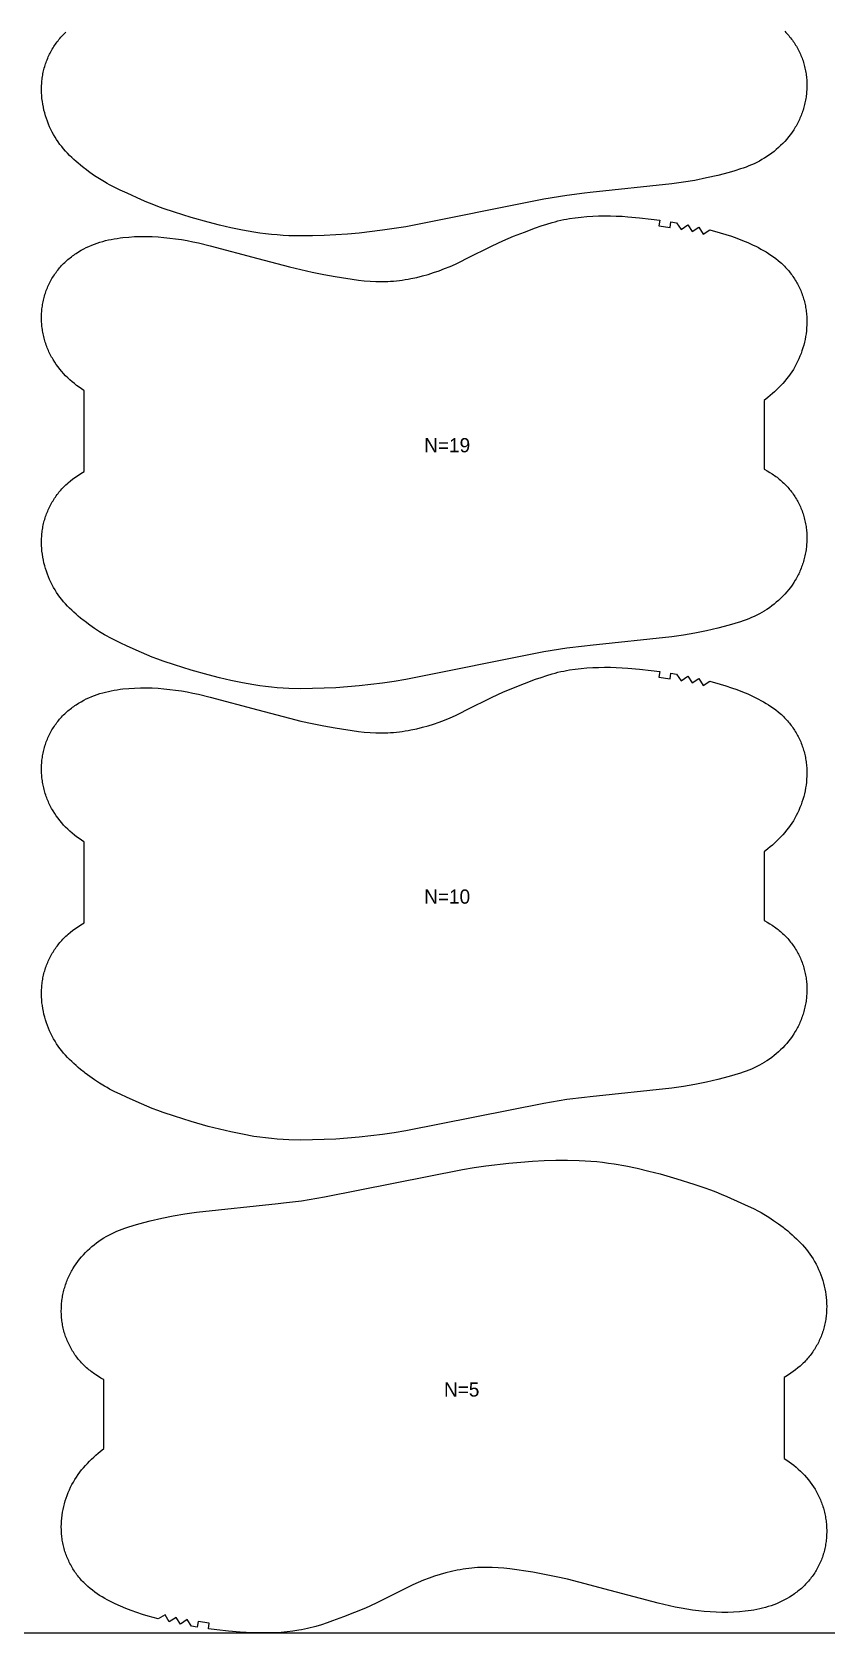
# Model space of a CAD drawing. Header units: inches. Extents: x 1 to 1936, y -76 to 1061.
# Drawn here: x 1104 to 1384, y -76 to 487 of the extents above; entities that cross this region are included whole.
import ezdxf

# ---------------------------------------------------------------- set-up
doc = ezdxf.new("R2010")
doc.units = ezdxf.units.IN

msp = doc.modelspace()

# ---------------------------------------------------------------- linework, layer by layer
at = {"layer": '1'}
for points in [[(1.472, -76.1778), (1936.299, -76.1778), (1936.299, 1060.5025), (1.472, 1060.5025), (1.472, -76.1778)], [(1219.0219, 399.9852), (1221.0751, 399.7674), (1223.1325, 399.6002), (1225.1929, 399.4949), (1226.2239, 399.469), (1227.255, 399.4628), (1228.2862, 399.4776), (1229.317, 399.5132), (1230.3471, 399.5693), (1231.3761, 399.6455), (1232.4035, 399.7414), (1233.4291, 399.8568), (1234.4522, 399.9913), (1235.4727, 400.1444), (1236.4901, 400.3158), (1237.5042, 400.5051), (1239.5221, 400.9351), (1241.5255, 401.4301), (1243.5134, 401.986), (1245.4844, 402.5994), (1247.4364, 403.2701), (1249.3671, 403.9986), (1251.2741, 404.7855), (1253.1562, 405.6289), (1255.0184, 406.5172), (1257.1049, 407.5625), (1266.0896, 412.0636), (1269.8455, 413.7738), (1273.6475, 415.3806), (1277.4845, 416.8992), (1281.3551, 418.333), (1283.3038, 419.0155), (1285.2642, 419.6622), (1287.2391, 420.2581), (1288.233, 420.5324), (1289.2316, 420.7886), (1290.2353, 421.0251), (1291.2436, 421.2422), (1292.2561, 421.4403), (1293.2722, 421.6199), (1295.3137, 421.9263), (1297.3642, 422.1657), (1299.4201, 422.3428), (1301.4799, 422.4637), (1303.5423, 422.5348), (1305.6059, 422.5625), (1307.6697, 422.552), (1309.7328, 422.5042), (1311.7945, 422.4187), (1313.8542, 422.2952), (1317.9655, 421.9396), (1322.0664, 421.4699), (1325.0565, 421.074), (1325.0577, 421.0738), (1324.7809, 419.09), (1328.6959, 418.5034), (1329.013, 420.4781), (1330.9858, 420.1501), (1332.5915, 417.8323), (1334.9191, 419.4228), (1336.4599, 417.0634), (1338.8303, 418.586), (1340.2961, 416.1803), (1342.7135, 417.6271), (1346.321, 416.6183), (1348.2957, 416.0166), (1350.258, 415.3767), (1352.2046, 414.6922), (1354.132, 413.9566), (1356.0365, 413.1638), (1357.9138, 412.3085), (1358.8408, 411.8559), (1359.7594, 411.386), (1360.6689, 410.898), (1361.5688, 410.3913), (1362.4582, 409.8654), (1363.3354, 409.319), (1364.1984, 408.7509), (1365.045, 408.1601), (1365.8733, 407.5452), (1366.6813, 406.9051), (1367.4668, 406.2386), (1367.8505, 405.895), (1368.2278, 405.5445), (1368.5986, 405.1867), (1368.9626, 404.8219), (1369.3197, 404.4503), (1369.6699, 404.0718), (1370.013, 403.6868), (1370.3489, 403.2954), (1370.6774, 402.8977), (1370.9986, 402.4938), (1371.3122, 402.084), (1371.6181, 401.6683), (1371.9162, 401.247), (1372.2064, 400.8201), (1372.4887, 400.3879), (1372.7628, 399.9504), (1373.0286, 399.5079), (1373.2861, 399.0605), (1373.5351, 398.6083), (1373.7756, 398.1516), (1374.0074, 397.6904), (1374.2306, 397.225), (1374.4449, 396.7555), (1374.6505, 396.2821), (1374.8471, 395.805), (1375.0347, 395.3243), (1375.2133, 394.8402), (1375.3827, 394.3529), (1375.5429, 393.8625), (1375.6938, 393.3693), (1375.8353, 392.8734), (1375.9674, 392.3749), (1376.0901, 391.874), (1376.2031, 391.371), (1376.3065, 390.8659), (1376.4003, 390.359), (1376.4846, 389.8504), (1376.5594, 389.3402), (1376.6249, 388.8288), (1376.6811, 388.3161), (1376.7281, 387.8025), (1376.7659, 387.288), (1376.7946, 386.7729), (1376.8143, 386.2573), (1376.827, 385.2253), (1376.8045, 384.1934), (1376.7474, 383.163), (1376.6562, 382.1353), (1376.5315, 381.1114), (1376.3739, 380.092), (1376.1837, 379.0781), (1375.9617, 378.0705), (1375.7082, 377.0701), (1375.4238, 376.0777), (1375.1091, 375.0941), (1374.7644, 374.1205), (1374.3899, 373.1578), (1373.9857, 372.2075), (1373.5516, 371.2708), (1373.0879, 370.349), (1372.5945, 369.4434), (1372.0713, 368.5552), (1371.5186, 367.6858), (1370.9366, 366.8361), (1370.3268, 366.006), (1369.6912, 365.1949), (1369.0316, 364.4022), (1368.3499, 363.6276), (1367.648, 362.8704), (1366.9278, 362.1302), (1366.1912, 361.4064), (1365.4398, 360.6986), (1364.6746, 360.0062), (1363.8962, 359.3288), (1363.1055, 358.6659), (1361.827, 357.6492), (1361.827, 333.4023), (1361.9749, 333.3278), (1362.8808, 332.8335), (1363.77, 332.3092), (1364.6408, 331.7549), (1365.0689, 331.4667), (1365.4918, 331.171), (1365.9094, 330.8679), (1366.3215, 330.5575), (1366.728, 330.2398), (1367.1285, 329.9147), (1367.5229, 329.5824), (1367.9111, 329.2428), (1368.2929, 328.896), (1368.668, 328.542), (1369.0363, 328.1808), (1369.3977, 327.8126), (1369.7519, 327.4375), (1370.0989, 327.0557), (1370.4385, 326.6672), (1370.7705, 326.2723), (1371.0949, 325.871), (1371.4115, 325.4636), (1371.7201, 325.0501), (1372.0205, 324.6308), (1372.3127, 324.2056), (1372.5965, 323.7749), (1372.8718, 323.3387), (1373.1384, 322.8972), (1373.3962, 322.4505), (1373.6449, 321.9987), (1373.8846, 321.5421), (1374.1152, 321.0808), (1374.3365, 320.615), (1374.5486, 320.1448), (1374.7515, 319.6706), (1374.9451, 319.1925), (1375.1294, 318.7106), (1375.3043, 318.2253), (1375.4699, 317.7366), (1375.626, 317.2449), (1375.7726, 316.7502), (1375.9098, 316.2528), (1376.0375, 315.7528), (1376.1556, 315.2506), (1376.2641, 314.7462), (1376.363, 314.2399), (1376.4523, 313.7319), (1376.5319, 313.2223), (1376.6019, 312.7113), (1376.6625, 312.1991), (1376.7134, 311.6859), (1376.755, 311.1718), (1376.787, 310.6569), (1376.8097, 310.1416), (1376.823, 309.6258), (1376.827, 309.1099), (1376.8217, 308.5939), (1376.8071, 308.078), (1376.7832, 307.5625), (1376.7502, 307.0474), (1376.7081, 306.533), (1376.6568, 306.0194), (1376.5964, 305.5067), (1376.527, 304.9953), (1376.4485, 304.4851), (1376.3609, 303.9764), (1376.2643, 303.4695), (1376.1587, 302.9643), (1376.0441, 302.4612), (1375.9204, 301.9603), (1375.7878, 301.4618), (1375.6462, 300.9658), (1375.4957, 300.4725), (1375.3362, 299.9821), (1375.1677, 299.4947), (1374.9903, 299.0106), (1374.804, 298.5299), (1374.6088, 298.0528), (1374.4048, 297.5794), (1374.192, 297.1099), (1373.9706, 296.6443), (1373.7407, 296.1827), (1373.5026, 295.7253), (1373.2563, 295.2722), (1373.002, 294.8234), (1372.7399, 294.379), (1372.1928, 293.5039), (1371.616, 292.6477), (1371.0109, 291.8111), (1370.3787, 290.995), (1369.7204, 290.2001), (1369.0369, 289.4269), (1368.3292, 288.6761), (1367.598, 287.9482), (1366.8442, 287.2438), (1366.0686, 286.5634), (1365.272, 285.9077), (1364.4554, 285.2772), (1363.6195, 284.6724), (1362.7654, 284.0934), (1361.8941, 283.5404), (1361.827, 283.5005), (1361.0068, 283.0134), (1360.1045, 282.5125), (1359.1883, 282.0377), (1358.2592, 281.5893), (1357.3183, 281.1672), (1356.3667, 280.7712), (1355.4055, 280.3992), (1354.4359, 280.0486), (1353.459, 279.7172), (1351.4882, 279.1017), (1349.5023, 278.5329), (1345.5097, 277.4838), (1341.4917, 276.5456), (1337.4472, 275.7229), (1333.379, 275.0266), (1329.2918, 274.4588), (1300.5636, 271.3904), (1298.6248, 271.16), (1292.3677, 270.4165), (1284.2209, 269.0895), (1235.6524, 259.3978), (1231.5785, 258.738), (1227.4924, 258.1539), (1219.2966, 257.1731), (1215.1859, 256.8049), (1211.0684, 256.5214), (1206.9464, 256.3174), (1202.8209, 256.1941), (1198.6932, 256.16), (1194.5672, 256.2468), (1192.5062, 256.3466), (1190.4475, 256.4869), (1188.3922, 256.6688), (1186.3411, 256.8932), (1184.2951, 257.1602), (1182.2544, 257.4672), (1178.1902, 258.1874), (1174.1495, 259.028), (1170.1312, 259.9694), (1166.1337, 260.9965), (1160.2099, 262.6822), (1154.2743, 264.5492), (1150.3615, 265.8666), (1148.4199, 266.5652), (1146.4934, 267.3017), (1144.5843, 268.0813), (1142.6889, 268.8954), (1137.6675, 271.16), (1135.1604, 272.2907), (1133.3022, 273.1872), (1131.4705, 274.1337), (1130.5673, 274.6306), (1129.6731, 275.1437), (1127.9112, 276.2162), (1126.1846, 277.3464), (1124.4929, 278.5294), (1122.8369, 279.762), (1122.5, 280.0298), (1121.2214, 281.0464), (1120.4308, 281.7094), (1119.6524, 282.3868), (1118.8872, 283.0792), (1118.1358, 283.787), (1117.3991, 284.5108), (1116.6789, 285.251), (1115.9771, 286.0082), (1115.2954, 286.7828), (1114.6358, 287.5754), (1114.0002, 288.3866), (1113.3904, 289.2167), (1112.8084, 290.0664), (1112.2556, 290.9358), (1111.7325, 291.8239), (1111.2391, 292.7296), (1110.7753, 293.6514), (1110.3413, 294.5881), (1109.9371, 295.5384), (1109.5626, 296.501), (1109.2179, 297.4747), (1108.9032, 298.4582), (1108.6188, 299.4507), (1108.3653, 300.4511), (1108.1432, 301.4587), (1107.9531, 302.4726), (1107.7955, 303.492), (1107.6708, 304.5159), (1107.5796, 305.5436), (1107.5225, 306.574), (1107.5, 307.6059), (1107.5127, 308.6379), (1107.5324, 309.1535), (1107.5611, 309.6686), (1107.5989, 310.1831), (1107.6459, 310.6967), (1107.7021, 311.2093), (1107.7676, 311.7208), (1107.8424, 312.2309), (1107.9267, 312.7396), (1108.0205, 313.2465), (1108.1239, 313.7516), (1108.2369, 314.2546), (1108.3595, 314.7555), (1108.4917, 315.2539), (1108.6332, 315.7499), (1108.7841, 316.2431), (1108.9443, 316.7335), (1109.1137, 317.2208), (1109.2923, 317.7049), (1109.4799, 318.1856), (1109.6765, 318.6627), (1109.882, 319.1361), (1110.0964, 319.6056), (1110.3196, 320.071), (1110.5514, 320.5322), (1110.7919, 320.9889), (1111.0409, 321.4411), (1111.2984, 321.8885), (1111.5642, 322.331), (1111.8383, 322.7685), (1112.1205, 323.2007), (1112.4108, 323.6275), (1112.7089, 324.0489), (1113.0148, 324.4645), (1113.3284, 324.8744), (1113.6495, 325.2782), (1113.9781, 325.676), (1114.314, 326.0674), (1114.6571, 326.4524), (1115.0072, 326.8309), (1115.3644, 327.2025), (1115.7284, 327.5673), (1116.0991, 327.925), (1116.4765, 328.2756), (1116.8602, 328.6192), (1117.6457, 329.2857), (1118.4536, 329.9258), (1119.2819, 330.5406), (1120.1286, 331.1315), (1120.9916, 331.6995), (1121.8688, 332.246), (1122.5, 332.6192), (1122.5, 361.1199), (1122.4328, 361.1598), (1121.5616, 361.7128), (1120.7075, 362.2918), (1119.8716, 362.8966), (1119.055, 363.5271), (1118.2584, 364.1829), (1117.4828, 364.8632), (1116.729, 365.5676), (1115.9978, 366.2955), (1115.2901, 367.0463), (1114.6066, 367.8195), (1113.9483, 368.6144), (1113.316, 369.4305), (1112.7109, 370.2671), (1112.1342, 371.1233), (1111.5871, 371.9984), (1111.3249, 372.4428), (1111.0707, 372.8916), (1110.8244, 373.3448), (1110.5863, 373.8022), (1110.3564, 374.2637), (1110.135, 374.7293), (1109.9222, 375.1988), (1109.7181, 375.6722), (1109.5229, 376.1493), (1109.3367, 376.63), (1109.1593, 377.1141), (1108.9908, 377.6015), (1108.8313, 378.0919), (1108.6808, 378.5852), (1108.5392, 379.0812), (1108.4065, 379.5797), (1108.2829, 380.0806), (1108.1683, 380.5837), (1108.0627, 381.0889), (1107.9661, 381.5959), (1107.8785, 382.1045), (1107.8, 382.6147), (1107.7306, 383.1262), (1107.6702, 383.6388), (1107.6189, 384.1524), (1107.5768, 384.6668), (1107.5437, 385.1819), (1107.5199, 385.6975), (1107.5053, 386.2133), (1107.5, 386.7293), (1107.504, 387.2452), (1107.5173, 387.761), (1107.5399, 388.2764), (1107.572, 388.7912), (1107.6135, 389.3053), (1107.6645, 389.8186), (1107.725, 390.3307), (1107.7951, 390.8417), (1107.8747, 391.3513), (1107.964, 391.8593), (1108.0629, 392.3656), (1108.1714, 392.87), (1108.2895, 393.3722), (1108.4172, 393.8722), (1108.5543, 394.3696), (1108.701, 394.8643), (1108.8571, 395.356), (1109.0227, 395.8447), (1109.1976, 396.3301), (1109.3819, 396.8119), (1109.5755, 397.29), (1109.7783, 397.7643), (1109.9905, 398.2344), (1110.2118, 398.7002), (1110.4424, 399.1615), (1110.682, 399.6182), (1110.9308, 400.0699), (1111.1886, 400.5166), (1111.4552, 400.9581), (1111.7304, 401.3943), (1112.0142, 401.825), (1112.3065, 402.2502), (1112.6069, 402.6695), (1112.9155, 403.083), (1113.2321, 403.4904), (1113.5564, 403.8917), (1113.8885, 404.2866), (1114.2281, 404.6751), (1114.5751, 405.0569), (1114.9293, 405.432), (1115.2907, 405.8002), (1115.659, 406.1614), (1116.0341, 406.5154), (1116.4158, 406.8622), (1116.804, 407.2018), (1117.1985, 407.5341), (1117.599, 407.8592), (1118.0054, 408.1769), (1118.4176, 408.4873), (1118.8352, 408.7904), (1119.2581, 409.0861), (1119.6862, 409.3743), (1120.557, 409.9286), (1121.4462, 410.453), (1122.3521, 410.9472), (1123.2734, 411.4113), (1124.2089, 411.8455), (1125.1574, 412.2504), (1126.1178, 412.6264), (1127.0891, 412.974), (1128.07, 413.2937), (1129.0594, 413.5859), (1130.0562, 413.8512), (1131.0594, 414.0901), (1132.0683, 414.3038), (1133.082, 414.4936), (1134.1001, 414.6608), (1135.1218, 414.8067), (1136.1464, 414.9326), (1138.202, 415.1295), (1140.2622, 415.2606), (1142.3247, 415.3286), (1144.3879, 415.3348), (1146.4502, 415.2806), (1148.5101, 415.1677), (1150.5667, 415.0002), (1152.6191, 414.7827), (1154.6666, 414.5197), (1156.7082, 414.2149), (1158.743, 413.8683), (1160.7696, 413.4792), (1162.7871, 413.0467), (1166.795, 412.0648), (1183.6772, 407.5625), (1194.7113, 404.6198), (1198.7236, 403.6519), (1202.7527, 402.7563), (1206.7983, 401.939), (1210.8583, 401.1974), (1219.0219, 399.9852)], [(1219.0219, 241.1252), (1221.0751, 240.9074), (1223.1325, 240.7402), (1225.1929, 240.6349), (1226.2239, 240.609), (1227.255, 240.6028), (1228.2862, 240.6176), (1229.317, 240.6532), (1230.3471, 240.7093), (1231.3761, 240.7855), (1232.4035, 240.8814), (1233.4291, 240.9968), (1234.4522, 241.1313), (1235.4727, 241.2844), (1236.4901, 241.4558), (1237.5042, 241.6451), (1239.5221, 242.0751), (1241.5255, 242.5701), (1243.5134, 243.126), (1245.4844, 243.7394), (1247.4364, 244.4101), (1249.3671, 245.1386), (1251.2741, 245.9255), (1253.1562, 246.7689), (1255.0184, 247.6572), (1257.1049, 248.7025), (1266.0896, 253.2036), (1269.8455, 254.9138), (1273.6475, 256.5206), (1277.4845, 258.0392), (1281.3551, 259.473), (1283.3038, 260.1555), (1285.2642, 260.8022), (1287.2391, 261.3981), (1288.233, 261.6724), (1289.2316, 261.9286), (1290.2353, 262.1651), (1291.2436, 262.3822), (1292.2561, 262.5803), (1293.2722, 262.7599), (1295.3137, 263.0663), (1297.3642, 263.3057), (1299.4201, 263.4828), (1301.4799, 263.6037), (1303.5423, 263.6748), (1305.6059, 263.7025), (1307.6697, 263.692), (1309.7328, 263.6442), (1311.7945, 263.5587), (1313.8542, 263.4352), (1317.9655, 263.0796), (1322.0664, 262.6099), (1325.0565, 262.214), (1325.0577, 262.2138), (1324.7809, 260.23), (1328.6959, 259.6434), (1329.013, 261.6181), (1330.9858, 261.2901), (1332.5915, 258.9723), (1334.9191, 260.5628), (1336.4599, 258.2034), (1338.8303, 259.726), (1340.2961, 257.3203), (1342.7135, 258.7671), (1346.321, 257.7583), (1348.2957, 257.1566), (1350.258, 256.5167), (1352.2046, 255.8322), (1354.132, 255.0966), (1356.0365, 254.3038), (1357.9138, 253.4485), (1358.8408, 252.9959), (1359.7594, 252.526), (1360.6689, 252.038), (1361.5688, 251.5313), (1362.4582, 251.0054), (1363.3354, 250.459), (1364.1984, 249.8909), (1365.045, 249.3001), (1365.8733, 248.6852), (1366.6813, 248.0451), (1367.4668, 247.3786), (1367.8505, 247.035), (1368.2278, 246.6845), (1368.5986, 246.3267), (1368.9626, 245.9619), (1369.3197, 245.5903), (1369.6699, 245.2118), (1370.013, 244.8268), (1370.3489, 244.4354), (1370.6774, 244.0377), (1370.9986, 243.6338), (1371.3122, 243.224), (1371.6181, 242.8083), (1371.9162, 242.387), (1372.2064, 241.9601), (1372.4887, 241.5279), (1372.7628, 241.0904), (1373.0286, 240.6479), (1373.2861, 240.2005), (1373.5351, 239.7483), (1373.7756, 239.2916), (1374.0074, 238.8304), (1374.2306, 238.365), (1374.4449, 237.8955), (1374.6505, 237.4221), (1374.8471, 236.945), (1375.0347, 236.4643), (1375.2133, 235.9802), (1375.3827, 235.4929), (1375.5429, 235.0025), (1375.6938, 234.5093), (1375.8353, 234.0134), (1375.9674, 233.5149), (1376.0901, 233.014), (1376.2031, 232.511), (1376.3065, 232.0059), (1376.4003, 231.499), (1376.4846, 230.9904), (1376.5594, 230.4802), (1376.6249, 229.9688), (1376.6811, 229.4561), (1376.7281, 228.9425), (1376.7659, 228.428), (1376.7946, 227.9129), (1376.8143, 227.3973), (1376.827, 226.3653), (1376.8045, 225.3334), (1376.7474, 224.303), (1376.6562, 223.2753), (1376.5315, 222.2514), (1376.3739, 221.232), (1376.1837, 220.2181), (1375.9617, 219.2105), (1375.7082, 218.2101), (1375.4238, 217.2177), (1375.1091, 216.2341), (1374.7644, 215.2605), (1374.3899, 214.2978), (1373.9857, 213.3475), (1373.5516, 212.4108), (1373.0879, 211.489), (1372.5945, 210.5834), (1372.0713, 209.6952), (1371.5186, 208.8258), (1370.9366, 207.9761), (1370.3268, 207.146), (1369.6912, 206.3349), (1369.0316, 205.5422), (1368.3499, 204.7676), (1367.648, 204.0104), (1366.9278, 203.2702), (1366.1912, 202.5464), (1365.4398, 201.8386), (1364.6746, 201.1462), (1363.8962, 200.4688), (1363.1055, 199.8059), (1361.827, 198.7892), (1361.827, 174.5423), (1361.9749, 174.4678), (1362.8808, 173.9735), (1363.77, 173.4492), (1364.6408, 172.8949), (1365.0689, 172.6067), (1365.4918, 172.311), (1365.9094, 172.0079), (1366.3215, 171.6975), (1366.728, 171.3798), (1367.1285, 171.0547), (1367.5229, 170.7224), (1367.9111, 170.3828), (1368.2929, 170.036), (1368.668, 169.682), (1369.0363, 169.3208), (1369.3977, 168.9526), (1369.7519, 168.5775), (1370.0989, 168.1957), (1370.4385, 167.8072), (1370.7705, 167.4123), (1371.0949, 167.011), (1371.4115, 166.6036), (1371.7201, 166.1901), (1372.0205, 165.7708), (1372.3127, 165.3456), (1372.5965, 164.9149), (1372.8718, 164.4787), (1373.1384, 164.0372), (1373.3962, 163.5905), (1373.6449, 163.1387), (1373.8846, 162.6821), (1374.1152, 162.2208), (1374.3365, 161.755), (1374.5486, 161.2848), (1374.7515, 160.8106), (1374.9451, 160.3325), (1375.1294, 159.8506), (1375.3043, 159.3653), (1375.4699, 158.8766), (1375.626, 158.3849), (1375.7726, 157.8902), (1375.9098, 157.3928), (1376.0375, 156.8928), (1376.1556, 156.3906), (1376.2641, 155.8862), (1376.363, 155.3799), (1376.4523, 154.8719), (1376.5319, 154.3623), (1376.6019, 153.8513), (1376.6625, 153.3391), (1376.7134, 152.8259), (1376.755, 152.3118), (1376.787, 151.7969), (1376.8097, 151.2816), (1376.823, 150.7658), (1376.827, 150.2499), (1376.8217, 149.7339), (1376.8071, 149.218), (1376.7832, 148.7025), (1376.7502, 148.1874), (1376.7081, 147.673), (1376.6568, 147.1594), (1376.5964, 146.6467), (1376.527, 146.1353), (1376.4485, 145.6251), (1376.3609, 145.1164), (1376.2643, 144.6095), (1376.1587, 144.1043), (1376.0441, 143.6012), (1375.9204, 143.1003), (1375.7878, 142.6018), (1375.6462, 142.1058), (1375.4957, 141.6125), (1375.3362, 141.1221), (1375.1677, 140.6347), (1374.9903, 140.1506), (1374.804, 139.6699), (1374.6088, 139.1928), (1374.4048, 138.7194), (1374.192, 138.2499), (1373.9706, 137.7843), (1373.7407, 137.3227), (1373.5026, 136.8653), (1373.2563, 136.4122), (1373.002, 135.9634), (1372.7399, 135.519), (1372.1928, 134.6439), (1371.616, 133.7877), (1371.0109, 132.9511), (1370.3787, 132.135), (1369.7204, 131.3401), (1369.0369, 130.5669), (1368.3292, 129.8161), (1367.598, 129.0882), (1366.8442, 128.3838), (1366.0686, 127.7034), (1365.272, 127.0477), (1364.4554, 126.4172), (1363.6195, 125.8124), (1362.7654, 125.2334), (1361.8941, 124.6804), (1361.827, 124.6405), (1361.0068, 124.1534), (1360.1045, 123.6525), (1359.1883, 123.1777), (1358.2592, 122.7293), (1357.3183, 122.3072), (1356.3667, 121.9112), (1355.4055, 121.5392), (1354.4359, 121.1886), (1353.459, 120.8572), (1351.4882, 120.2417), (1349.5023, 119.6729), (1345.5097, 118.6238), (1341.4917, 117.6856), (1337.4472, 116.8629), (1333.379, 116.1666), (1329.2918, 115.5988), (1300.5636, 112.5304), (1298.6248, 112.3), (1292.3677, 111.5565), (1284.2209, 110.2295), (1235.6524, 100.5378), (1231.5785, 99.878), (1227.4924, 99.2939), (1219.2966, 98.3131), (1215.1859, 97.9449), (1211.0684, 97.6614), (1206.9464, 97.4574), (1202.8209, 97.3341), (1198.6932, 97.3), (1194.5672, 97.3868), (1192.5062, 97.4866), (1190.4475, 97.6269), (1188.3922, 97.8088), (1186.3411, 98.0332), (1184.2951, 98.3002), (1182.2544, 98.6072), (1178.1902, 99.3274), (1174.1495, 100.168), (1170.1312, 101.1094), (1166.1337, 102.1365), (1160.2099, 103.8222), (1154.2743, 105.6892), (1150.3615, 107.0066), (1148.4199, 107.7052), (1146.4934, 108.4417), (1144.5843, 109.2213), (1142.6889, 110.0354), (1137.6675, 112.3), (1135.1604, 113.4307), (1133.3022, 114.3272), (1131.4705, 115.2737), (1130.5673, 115.7706), (1129.6731, 116.2837), (1127.9112, 117.3562), (1126.1846, 118.4864), (1124.4929, 119.6694), (1122.8369, 120.902), (1122.5, 121.1698), (1121.2214, 122.1864), (1120.4308, 122.8494), (1119.6524, 123.5268), (1118.8872, 124.2192), (1118.1358, 124.927), (1117.3991, 125.6508), (1116.6789, 126.391), (1115.9771, 127.1482), (1115.2954, 127.9228), (1114.6358, 128.7154), (1114.0002, 129.5266), (1113.3904, 130.3567), (1112.8084, 131.2064), (1112.2556, 132.0758), (1111.7325, 132.9639), (1111.2391, 133.8696), (1110.7753, 134.7914), (1110.3413, 135.7281), (1109.9371, 136.6784), (1109.5626, 137.641), (1109.2179, 138.6147), (1108.9032, 139.5982), (1108.6188, 140.5907), (1108.3653, 141.5911), (1108.1432, 142.5987), (1107.9531, 143.6126), (1107.7955, 144.632), (1107.6708, 145.6559), (1107.5796, 146.6836), (1107.5225, 147.714), (1107.5, 148.7459), (1107.5127, 149.7779), (1107.5324, 150.2935), (1107.5611, 150.8086), (1107.5989, 151.3231), (1107.6459, 151.8367), (1107.7021, 152.3493), (1107.7676, 152.8608), (1107.8424, 153.3709), (1107.9267, 153.8796), (1108.0205, 154.3865), (1108.1239, 154.8916), (1108.2369, 155.3946), (1108.3595, 155.8955), (1108.4917, 156.3939), (1108.6332, 156.8899), (1108.7841, 157.3831), (1108.9443, 157.8735), (1109.1137, 158.3608), (1109.2923, 158.8449), (1109.4799, 159.3256), (1109.6765, 159.8027), (1109.882, 160.2761), (1110.0964, 160.7456), (1110.3196, 161.211), (1110.5514, 161.6722), (1110.7919, 162.1289), (1111.0409, 162.5811), (1111.2984, 163.0285), (1111.5642, 163.471), (1111.8383, 163.9085), (1112.1205, 164.3407), (1112.4108, 164.7675), (1112.7089, 165.1889), (1113.0148, 165.6045), (1113.3284, 166.0144), (1113.6495, 166.4182), (1113.9781, 166.816), (1114.314, 167.2074), (1114.6571, 167.5924), (1115.0072, 167.9709), (1115.3644, 168.3425), (1115.7284, 168.7073), (1116.0991, 169.065), (1116.4765, 169.4156), (1116.8602, 169.7592), (1117.6457, 170.4257), (1118.4536, 171.0658), (1119.2819, 171.6806), (1120.1286, 172.2715), (1120.9916, 172.8395), (1121.8688, 173.386), (1122.5, 173.7592), (1122.5, 202.2599), (1122.4328, 202.2998), (1121.5616, 202.8528), (1120.7075, 203.4318), (1119.8716, 204.0366), (1119.055, 204.6671), (1118.2584, 205.3229), (1117.4828, 206.0032), (1116.729, 206.7076), (1115.9978, 207.4355), (1115.2901, 208.1863), (1114.6066, 208.9595), (1113.9483, 209.7544), (1113.316, 210.5705), (1112.7109, 211.4071), (1112.1342, 212.2633), (1111.5871, 213.1384), (1111.3249, 213.5828), (1111.0707, 214.0316), (1110.8244, 214.4848), (1110.5863, 214.9422), (1110.3564, 215.4037), (1110.135, 215.8693), (1109.9222, 216.3388), (1109.7181, 216.8122), (1109.5229, 217.2893), (1109.3367, 217.77), (1109.1593, 218.2541), (1108.9908, 218.7415), (1108.8313, 219.2319), (1108.6808, 219.7252), (1108.5392, 220.2212), (1108.4065, 220.7197), (1108.2829, 221.2206), (1108.1683, 221.7237), (1108.0627, 222.2289), (1107.9661, 222.7359), (1107.8785, 223.2445), (1107.8, 223.7547), (1107.7306, 224.2662), (1107.6702, 224.7788), (1107.6189, 225.2924), (1107.5768, 225.8068), (1107.5437, 226.3219), (1107.5199, 226.8375), (1107.5053, 227.3533), (1107.5, 227.8693), (1107.504, 228.3852), (1107.5173, 228.901), (1107.5399, 229.4164), (1107.572, 229.9312), (1107.6135, 230.4453), (1107.6645, 230.9586), (1107.725, 231.4707), (1107.7951, 231.9817), (1107.8747, 232.4913), (1107.964, 232.9993), (1108.0629, 233.5056), (1108.1714, 234.01), (1108.2895, 234.5122), (1108.4172, 235.0122), (1108.5543, 235.5096), (1108.701, 236.0043), (1108.8571, 236.496), (1109.0227, 236.9847), (1109.1976, 237.4701), (1109.3819, 237.9519), (1109.5755, 238.43), (1109.7783, 238.9043), (1109.9905, 239.3744), (1110.2118, 239.8402), (1110.4424, 240.3015), (1110.682, 240.7582), (1110.9308, 241.2099), (1111.1886, 241.6566), (1111.4552, 242.0981), (1111.7304, 242.5343), (1112.0142, 242.965), (1112.3065, 243.3902), (1112.6069, 243.8095), (1112.9155, 244.223), (1113.2321, 244.6304), (1113.5564, 245.0317), (1113.8885, 245.4266), (1114.2281, 245.8151), (1114.5751, 246.1969), (1114.9293, 246.572), (1115.2907, 246.9402), (1115.659, 247.3014), (1116.0341, 247.6554), (1116.4158, 248.0022), (1116.804, 248.3418), (1117.1985, 248.6741), (1117.599, 248.9992), (1118.0054, 249.3169), (1118.4176, 249.6273), (1118.8352, 249.9304), (1119.2581, 250.2261), (1119.6862, 250.5143), (1120.557, 251.0686), (1121.4462, 251.593), (1122.3521, 252.0872), (1123.2734, 252.5513), (1124.2089, 252.9855), (1125.1574, 253.3904), (1126.1178, 253.7664), (1127.0891, 254.114), (1128.07, 254.4337), (1129.0594, 254.7259), (1130.0562, 254.9912), (1131.0594, 255.2301), (1132.0683, 255.4438), (1133.082, 255.6336), (1134.1001, 255.8008), (1135.1218, 255.9467), (1136.1464, 256.0726), (1138.202, 256.2695), (1140.2622, 256.4006), (1142.3247, 256.4686), (1144.3879, 256.4748), (1146.4502, 256.4206), (1148.5101, 256.3077), (1150.5667, 256.1402), (1152.6191, 255.9227), (1154.6666, 255.6597), (1156.7082, 255.3549), (1158.743, 255.0083), (1160.7696, 254.6192), (1162.7871, 254.1867), (1166.795, 253.2048), (1183.6772, 248.7025), (1194.7113, 245.7598), (1198.7236, 244.7919), (1202.7527, 243.8963), (1206.7983, 243.079), (1210.8583, 242.3374), (1219.0219, 241.1252)], [(1272.2771, -53.6005), (1270.224, -53.3827), (1268.1665, -53.2155), (1266.1061, -53.1101), (1265.0752, -53.0843), (1264.044, -53.0781), (1263.0128, -53.0929), (1261.982, -53.1285), (1260.9519, -53.1846), (1259.9229, -53.2608), (1258.8955, -53.3567), (1257.87, -53.4721), (1256.8468, -53.6066), (1255.8263, -53.7597), (1254.8089, -53.9311), (1253.7948, -54.1204), (1251.7769, -54.5504), (1249.7735, -55.0454), (1247.7857, -55.6013), (1245.8146, -56.2147), (1243.8626, -56.8854), (1241.9319, -57.6139), (1240.025, -58.4008), (1238.1428, -59.2442), (1236.2806, -60.1325), (1234.1941, -61.1778), (1225.2094, -65.6789), (1221.4535, -67.3891), (1217.6515, -68.9959), (1213.8145, -70.5145), (1209.9439, -71.9483), (1207.9952, -72.6308), (1206.0348, -73.2775), (1204.0599, -73.8734), (1203.066, -74.1477), (1202.0674, -74.4039), (1201.0637, -74.6404), (1200.0554, -74.8575), (1199.0429, -75.0555), (1198.0268, -75.2352), (1195.9853, -75.5416), (1193.9348, -75.781), (1191.8789, -75.9581), (1189.8191, -76.079), (1187.7567, -76.1501), (1185.6931, -76.1778), (1183.6293, -76.1673), (1181.5662, -76.1195), (1179.5045, -76.034), (1177.4448, -75.9105), (1173.3335, -75.5549), (1169.2327, -75.0852), (1166.2425, -74.6892), (1166.2414, -74.6891), (1166.5181, -72.7053), (1162.6031, -72.1187), (1162.2861, -74.0934), (1160.3132, -73.7654), (1158.7075, -71.4476), (1156.3799, -73.0381), (1154.8392, -70.6787), (1152.4687, -72.2013), (1151.0029, -69.7956), (1148.5855, -71.2424), (1144.978, -70.2336), (1143.0033, -69.6319), (1141.041, -68.992), (1139.0944, -68.3075), (1137.1671, -67.5719), (1135.2626, -66.7791), (1133.3852, -65.9238), (1132.4582, -65.4712), (1131.5396, -65.0013), (1130.6301, -64.5133), (1129.7303, -64.0066), (1128.8408, -63.4807), (1127.9636, -62.9343), (1127.1006, -62.3662), (1126.254, -61.7754), (1125.4257, -61.1605), (1124.6177, -60.5204), (1123.8322, -59.8539), (1123.4485, -59.5103), (1123.0712, -59.1598), (1122.7004, -58.802), (1122.3364, -58.4372), (1121.9793, -58.0656), (1121.6291, -57.6871), (1121.286, -57.3021), (1120.9501, -56.9107), (1120.6216, -56.513), (1120.3004, -56.1091), (1119.9869, -55.6993), (1119.6809, -55.2836), (1119.3828, -54.8623), (1119.0926, -54.4354), (1118.8103, -54.0032), (1118.5363, -53.5657), (1118.2704, -53.1232), (1118.0129, -52.6758), (1117.7639, -52.2236), (1117.5234, -51.7669), (1117.2916, -51.3057), (1117.0684, -50.8403), (1116.8541, -50.3708), (1116.6485, -49.8974), (1116.4519, -49.4203), (1116.2643, -48.9396), (1116.0858, -48.4555), (1115.9163, -47.9682), (1115.7561, -47.4778), (1115.6052, -46.9846), (1115.4637, -46.4887), (1115.3316, -45.9902), (1115.209, -45.4893), (1115.0959, -44.9863), (1114.9925, -44.4812), (1114.8987, -43.9743), (1114.8144, -43.4657), (1114.7396, -42.9555), (1114.6741, -42.4441), (1114.6179, -41.9314), (1114.5709, -41.4178), (1114.5331, -40.9033), (1114.5044, -40.3882), (1114.4847, -39.8726), (1114.472, -38.8406), (1114.4945, -37.8087), (1114.5516, -36.7783), (1114.6428, -35.7506), (1114.7675, -34.7267), (1114.9251, -33.7073), (1115.1153, -32.6934), (1115.3373, -31.6858), (1115.5908, -30.6854), (1115.8752, -29.693), (1116.1899, -28.7094), (1116.5346, -27.7357), (1116.9091, -26.7731), (1117.3134, -25.8228), (1117.7474, -24.8861), (1118.2111, -23.9643), (1118.7046, -23.0587), (1119.2277, -22.1705), (1119.7804, -21.3011), (1120.3625, -20.4514), (1120.9722, -19.6213), (1121.6078, -18.8102), (1122.2674, -18.0175), (1122.9491, -17.2429), (1123.651, -16.4857), (1124.3712, -15.7455), (1125.1078, -15.0217), (1125.8592, -14.3139), (1126.6245, -13.6215), (1127.4028, -12.9441), (1128.1935, -12.2811), (1129.472, -11.2645), (1129.472, 12.9824), (1129.3241, 13.0569), (1128.4182, 13.5512), (1127.5291, 14.0755), (1126.6582, 14.6298), (1126.2301, 14.918), (1125.8072, 15.2137), (1125.3896, 15.5168), (1124.9775, 15.8272), (1124.5711, 16.1449), (1124.1705, 16.47), (1123.7761, 16.8023), (1123.3879, 17.1419), (1123.0061, 17.4887), (1122.631, 17.8427), (1122.2627, 18.2039), (1121.9013, 18.5721), (1121.5471, 18.9472), (1121.2001, 19.329), (1120.8605, 19.7175), (1120.5285, 20.1124), (1120.2041, 20.5137), (1119.8875, 20.9211), (1119.579, 21.3346), (1119.2785, 21.754), (1118.9863, 22.1791), (1118.7025, 22.6098), (1118.4272, 23.046), (1118.1606, 23.4875), (1117.9028, 23.9342), (1117.6541, 24.386), (1117.4144, 24.8426), (1117.1838, 25.3039), (1116.9625, 25.7697), (1116.7504, 26.2399), (1116.5475, 26.7141), (1116.3539, 27.1922), (1116.1696, 27.6741), (1115.9947, 28.1594), (1115.8292, 28.6481), (1115.673, 29.1399), (1115.5264, 29.6345), (1115.3892, 30.1319), (1115.2615, 30.6319), (1115.1434, 31.1341), (1115.0349, 31.6385), (1114.936, 32.1448), (1114.8468, 32.6528), (1114.7671, 33.1624), (1114.6971, 33.6734), (1114.6366, 34.1856), (1114.5856, 34.6988), (1114.544, 35.2129), (1114.512, 35.7278), (1114.4893, 36.2431), (1114.476, 36.7589), (1114.472, 37.2748), (1114.4774, 37.7908), (1114.4919, 38.3067), (1114.5158, 38.8222), (1114.5488, 39.3373), (1114.5909, 39.8517), (1114.6422, 40.3653), (1114.7026, 40.878), (1114.7721, 41.3894), (1114.8506, 41.8996), (1114.9381, 42.4083), (1115.0347, 42.9152), (1115.1403, 43.4204), (1115.2549, 43.9235), (1115.3786, 44.4244), (1115.5112, 44.9229), (1115.6528, 45.419), (1115.8033, 45.9122), (1115.9629, 46.4027), (1116.1313, 46.89), (1116.3087, 47.3741), (1116.495, 47.8548), (1116.6902, 48.3319), (1116.8942, 48.8053), (1117.107, 49.2748), (1117.3284, 49.7404), (1117.5583, 50.202), (1117.7964, 50.6594), (1118.0427, 51.1125), (1118.297, 51.5613), (1118.5591, 52.0057), (1119.1062, 52.8808), (1119.683, 53.737), (1120.2881, 54.5736), (1120.9203, 55.3897), (1121.5786, 56.1846), (1122.2621, 56.9578), (1122.9698, 57.7086), (1123.701, 58.4365), (1124.4548, 59.1409), (1125.2305, 59.8213), (1126.027, 60.477), (1126.8437, 61.1075), (1127.6796, 61.7123), (1128.5336, 62.2913), (1129.4049, 62.8443), (1129.472, 62.8842), (1130.2922, 63.3713), (1131.1945, 63.8722), (1132.1107, 64.347), (1133.0398, 64.7954), (1133.9807, 65.2175), (1134.9323, 65.6135), (1135.8935, 65.9855), (1136.8632, 66.3361), (1137.84, 66.6675), (1139.8108, 67.283), (1141.7967, 67.8518), (1145.7893, 68.901), (1149.8073, 69.8391), (1153.8518, 70.6618), (1157.92, 71.3581), (1162.0072, 71.9259), (1190.7354, 74.9943), (1192.6742, 75.2247), (1198.9313, 75.9683), (1207.0781, 77.2952), (1255.6466, 86.9869), (1259.7205, 87.6467), (1263.8066, 88.2308), (1272.0024, 89.2116), (1276.1131, 89.5798), (1280.2306, 89.8633), (1284.3527, 90.0673), (1288.4782, 90.1906), (1292.6058, 90.2247), (1296.7318, 90.1379), (1298.7928, 90.0381), (1300.8515, 89.8978), (1302.9068, 89.7159), (1304.9579, 89.4915), (1307.0039, 89.2245), (1309.0446, 88.9175), (1313.1088, 88.1973), (1317.1495, 87.3567), (1321.1678, 86.4153), (1325.1653, 85.3882), (1331.0891, 83.7025), (1337.0248, 81.8355), (1340.9376, 80.5181), (1342.8791, 79.8195), (1344.8056, 79.083), (1346.7148, 78.3034), (1348.6101, 77.4893), (1353.6315, 75.2247), (1356.1386, 74.094), (1357.9968, 73.1975), (1359.8285, 72.251), (1360.7317, 71.7541), (1361.626, 71.241), (1363.3878, 70.1685), (1365.1145, 69.0383), (1366.8061, 67.8553), (1368.4621, 66.6227), (1368.799, 66.3549), (1370.0776, 65.3383), (1370.8683, 64.6753), (1371.6466, 63.9979), (1372.4118, 63.3055), (1373.1632, 62.5977), (1373.8999, 61.8739), (1374.6201, 61.1337), (1375.322, 60.3765), (1376.0036, 59.6019), (1376.6632, 58.8093), (1377.2988, 57.9981), (1377.9086, 57.168), (1378.4906, 56.3183), (1379.0434, 55.4489), (1379.5665, 54.5608), (1380.0599, 53.6551), (1380.5237, 52.7333), (1380.9577, 51.7966), (1381.362, 50.8463), (1381.7364, 49.8837), (1382.0811, 48.91), (1382.3958, 47.9265), (1382.6802, 46.934), (1382.9337, 45.9336), (1383.1558, 44.926), (1383.3459, 43.9121), (1383.5036, 42.8927), (1383.6282, 41.8688), (1383.7194, 40.8411), (1383.7765, 39.8107), (1383.799, 38.7788), (1383.7863, 37.7468), (1383.7666, 37.2312), (1383.7379, 36.7161), (1383.7001, 36.2016), (1383.6531, 35.688), (1383.5969, 35.1754), (1383.5315, 34.6639), (1383.4566, 34.1538), (1383.3723, 33.6451), (1383.2785, 33.1382), (1383.1751, 32.6331), (1383.0621, 32.1301), (1382.9395, 31.6292), (1382.8074, 31.1308), (1382.6658, 30.6348), (1382.5149, 30.1416), (1382.3547, 29.6512), (1382.1853, 29.1639), (1382.0067, 28.6798), (1381.8191, 28.1991), (1381.6225, 27.722), (1381.417, 27.2486), (1381.2026, 26.7791), (1380.9795, 26.3137), (1380.7476, 25.8525), (1380.5071, 25.3958), (1380.2581, 24.9436), (1380.0006, 24.4962), (1379.7348, 24.0537), (1379.4607, 23.6162), (1379.1785, 23.184), (1378.8882, 22.7572), (1378.5901, 22.3358), (1378.2842, 21.9202), (1377.9706, 21.5103), (1377.6495, 21.1065), (1377.3209, 20.7087), (1376.985, 20.3173), (1376.6419, 19.9323), (1376.2918, 19.5539), (1375.9346, 19.1822), (1375.5706, 18.8174), (1375.1999, 18.4597), (1374.8225, 18.1091), (1374.4388, 17.7655), (1373.6533, 17.099), (1372.8454, 16.4589), (1372.0171, 15.8441), (1371.1704, 15.2532), (1370.3075, 14.6852), (1369.4302, 14.1387), (1368.799, 13.7655), (1368.799, -14.7352), (1368.8662, -14.7751), (1369.7374, -15.3281), (1370.5915, -15.9071), (1371.4274, -16.5119), (1372.244, -17.1424), (1373.0406, -17.7982), (1373.8162, -18.4785), (1374.57, -19.1829), (1375.3012, -19.9108), (1376.009, -20.6616), (1376.6924, -21.4348), (1377.3507, -22.2297), (1377.983, -23.0458), (1378.5881, -23.8824), (1379.1648, -24.7386), (1379.712, -25.6137), (1379.9741, -26.0581), (1380.2283, -26.5069), (1380.4746, -26.9601), (1380.7128, -27.4175), (1380.9426, -27.879), (1381.164, -28.3446), (1381.3768, -28.8141), (1381.5809, -29.2875), (1381.7761, -29.7646), (1381.9624, -30.2453), (1382.1397, -30.7294), (1382.3082, -31.2168), (1382.4677, -31.7072), (1382.6183, -32.2005), (1382.7598, -32.6965), (1382.8925, -33.195), (1383.0161, -33.6959), (1383.1307, -34.199), (1383.2363, -34.7042), (1383.3329, -35.2112), (1383.4205, -35.7198), (1383.499, -36.23), (1383.5684, -36.7414), (1383.6288, -37.2541), (1383.6801, -37.7677), (1383.7223, -38.2821), (1383.7553, -38.7972), (1383.7791, -39.3128), (1383.7937, -39.8286), (1383.799, -40.3446), (1383.795, -40.8605), (1383.7817, -41.3763), (1383.7591, -41.8917), (1383.727, -42.4065), (1383.6855, -42.9206), (1383.6345, -43.4339), (1383.574, -43.946), (1383.5039, -44.457), (1383.4243, -44.9666), (1383.335, -45.4746), (1383.2361, -45.9809), (1383.1276, -46.4853), (1383.0095, -46.9875), (1382.8818, -47.4875), (1382.7447, -47.9849), (1382.598, -48.4796), (1382.4419, -48.9713), (1382.2763, -49.46), (1382.1014, -49.9454), (1381.9171, -50.4272), (1381.7236, -50.9053), (1381.5207, -51.3796), (1381.3085, -51.8497), (1381.0872, -52.3155), (1380.8567, -52.7768), (1380.617, -53.2335), (1380.3682, -53.6852), (1380.1104, -54.1319), (1379.8438, -54.5734), (1379.5686, -55.0096), (1379.2848, -55.4403), (1378.9925, -55.8655), (1378.6921, -56.2848), (1378.3835, -56.6983), (1378.0669, -57.1057), (1377.7426, -57.507), (1377.4105, -57.9019), (1377.0709, -58.2904), (1376.7239, -58.6722), (1376.3697, -59.0473), (1376.0084, -59.4155), (1375.64, -59.7767), (1375.2649, -60.1307), (1374.8832, -60.4775), (1374.495, -60.8171), (1374.1005, -61.1494), (1373.7, -61.4745), (1373.2936, -61.7922), (1372.8815, -62.1026), (1372.4638, -62.4057), (1372.0409, -62.7014), (1371.6128, -62.9896), (1370.742, -63.5439), (1369.8529, -64.0683), (1368.9469, -64.5625), (1368.0256, -65.0266), (1367.0902, -65.4608), (1366.1416, -65.8657), (1365.1812, -66.2417), (1364.2099, -66.5893), (1363.229, -66.909), (1362.2396, -67.2012), (1361.2428, -67.4665), (1360.2396, -67.7054), (1359.2308, -67.9191), (1358.217, -68.1089), (1357.1989, -68.2761), (1356.1772, -68.422), (1355.1526, -68.5479), (1353.097, -68.7448), (1351.0368, -68.8759), (1348.9743, -68.9439), (1346.9111, -68.9501), (1344.8488, -68.8959), (1342.7889, -68.783), (1340.7323, -68.6155), (1338.6799, -68.398), (1336.6324, -68.135), (1334.5908, -67.8302), (1332.5561, -67.4836), (1330.5294, -67.0945), (1328.5119, -66.662), (1324.504, -65.6801), (1307.6218, -61.1778), (1296.5877, -58.2351), (1292.5754, -57.2672), (1288.5463, -56.3716), (1284.5007, -55.5543), (1280.4407, -54.8127), (1272.2771, -53.6005)]]:
    msp.add_lwpolyline(points, close=True, dxfattribs=at)
msp.add_lwpolyline([(1369.0363, 487.5408), (1369.3977, 487.1726), (1369.7519, 486.7975), (1370.0989, 486.4157), (1370.4385, 486.0272), (1370.7705, 485.6323), (1371.0949, 485.231), (1371.4115, 484.8236), (1371.7201, 484.4101), (1372.0205, 483.9908), (1372.3127, 483.5656), (1372.5965, 483.1349), (1372.8718, 482.6987), (1373.1384, 482.2572), (1373.3962, 481.8105), (1373.6449, 481.3587), (1373.8846, 480.9021), (1374.1152, 480.4408), (1374.3365, 479.975), (1374.5486, 479.5048), (1374.7515, 479.0306), (1374.9451, 478.5525), (1375.1294, 478.0706), (1375.3043, 477.5853), (1375.4699, 477.0966), (1375.626, 476.6049), (1375.7726, 476.1102), (1375.9098, 475.6128), (1376.0375, 475.1128), (1376.1556, 474.6106), (1376.2641, 474.1062), (1376.363, 473.5999), (1376.4523, 473.0919), (1376.5319, 472.5823), (1376.6019, 472.0713), (1376.6625, 471.5591), (1376.7134, 471.0459), (1376.755, 470.5318), (1376.787, 470.0169), (1376.8097, 469.5016), (1376.823, 468.9858), (1376.827, 468.4699), (1376.8217, 467.9539), (1376.8071, 467.438), (1376.7832, 466.9225), (1376.7502, 466.4074), (1376.7081, 465.893), (1376.6568, 465.3794), (1376.5964, 464.8667), (1376.527, 464.3553), (1376.4485, 463.8451), (1376.3609, 463.3364), (1376.2643, 462.8295), (1376.1587, 462.3243), (1376.0441, 461.8212), (1375.9204, 461.3203), (1375.7878, 460.8218), (1375.6462, 460.3258), (1375.4957, 459.8325), (1375.3362, 459.3421), (1375.1677, 458.8547), (1374.9903, 458.3706), (1374.804, 457.8899), (1374.6088, 457.4128), (1374.4048, 456.9394), (1374.192, 456.4699), (1373.9706, 456.0043), (1373.7407, 455.5427), (1373.5026, 455.0853), (1373.2563, 454.6322), (1373.002, 454.1834), (1372.7399, 453.739), (1372.1928, 452.8639), (1371.616, 452.0077), (1371.0109, 451.1711), (1370.3787, 450.355), (1369.7204, 449.5601), (1369.0369, 448.7869), (1368.3292, 448.0361), (1367.598, 447.3082), (1366.8442, 446.6038), (1366.0686, 445.9234), (1365.272, 445.2677), (1364.4554, 444.6372), (1363.6195, 444.0324), (1362.7654, 443.4534), (1361.8941, 442.9004), (1361.827, 442.8605), (1361.0068, 442.3734), (1360.1045, 441.8725), (1359.1883, 441.3977), (1358.2592, 440.9493), (1357.3183, 440.5272), (1356.3667, 440.1312), (1355.4055, 439.7592), (1354.4359, 439.4086), (1353.459, 439.0772), (1351.4882, 438.4617), (1349.5023, 437.8929), (1345.5097, 436.8438), (1341.4917, 435.9056), (1337.4472, 435.0829), (1333.379, 434.3866), (1329.2918, 433.8188), (1300.5636, 430.7504), (1298.6248, 430.52), (1292.3677, 429.7765), (1284.2209, 428.4495), (1235.6524, 418.7578), (1231.5785, 418.098), (1227.4924, 417.5139), (1219.2966, 416.5331), (1215.1859, 416.1649), (1211.0684, 415.8814), (1206.9464, 415.6774), (1202.8209, 415.5541), (1198.6932, 415.52), (1194.5672, 415.6068), (1192.5062, 415.7066), (1190.4475, 415.8469), (1188.3922, 416.0288), (1186.3411, 416.2532), (1184.2951, 416.5202), (1182.2544, 416.8272), (1178.1902, 417.5474), (1174.1495, 418.388), (1170.1312, 419.3294), (1166.1337, 420.3565), (1160.2099, 422.0422), (1154.2743, 423.9092), (1150.3615, 425.2266), (1148.4199, 425.9252), (1146.4934, 426.6617), (1144.5843, 427.4413), (1142.6889, 428.2554), (1137.6675, 430.52), (1135.1604, 431.6507), (1133.3022, 432.5472), (1131.4705, 433.4937), (1130.5673, 433.9906), (1129.6731, 434.5037), (1127.9112, 435.5762), (1126.1846, 436.7064), (1124.4929, 437.8894), (1122.8369, 439.122), (1122.5, 439.3898), (1121.2214, 440.4064), (1120.4308, 441.0694), (1119.6524, 441.7468), (1118.8872, 442.4392), (1118.1358, 443.147), (1117.3991, 443.8708), (1116.6789, 444.611), (1115.9771, 445.3682), (1115.2954, 446.1428), (1114.6358, 446.9354), (1114.0002, 447.7466), (1113.3904, 448.5767), (1112.8084, 449.4264), (1112.2556, 450.2958), (1111.7325, 451.1839), (1111.2391, 452.0896), (1110.7753, 453.0114), (1110.3413, 453.9481), (1109.9371, 454.8984), (1109.5626, 455.861), (1109.2179, 456.8347), (1108.9032, 457.8182), (1108.6188, 458.8107), (1108.3653, 459.8111), (1108.1432, 460.8187), (1107.9531, 461.8326), (1107.7955, 462.852), (1107.6708, 463.8759), (1107.5796, 464.9036), (1107.5225, 465.934), (1107.5, 466.9659), (1107.5127, 467.9979), (1107.5324, 468.5135), (1107.5611, 469.0286), (1107.5989, 469.5431), (1107.6459, 470.0567), (1107.7021, 470.5693), (1107.7676, 471.0808), (1107.8424, 471.5909), (1107.9267, 472.0996), (1108.0205, 472.6065), (1108.1239, 473.1116), (1108.2369, 473.6146), (1108.3595, 474.1155), (1108.4917, 474.6139), (1108.6332, 475.1099), (1108.7841, 475.6031), (1108.9443, 476.0935), (1109.1137, 476.5808), (1109.2923, 477.0649), (1109.4799, 477.5456), (1109.6765, 478.0227), (1109.882, 478.4961), (1110.0964, 478.9656), (1110.3196, 479.431), (1110.5514, 479.8922), (1110.7919, 480.3489), (1111.0409, 480.8011), (1111.2984, 481.2485), (1111.5642, 481.691), (1111.8383, 482.1285), (1112.1205, 482.5607), (1112.4108, 482.9875), (1112.7089, 483.4089), (1113.0148, 483.8245), (1113.3284, 484.2344), (1113.6495, 484.6382), (1113.9781, 485.036), (1114.314, 485.4274), (1114.6571, 485.8124), (1115.0072, 486.1909), (1115.3644, 486.5625), (1115.7284, 486.9273), (1116.0991, 487.285)], dxfattribs=at)

# ---------------------------------------------------------------- texts
for s, p in [('N=19', (1242.1635, 339.3612)), ('N=10', (1242.1635, 180.5012)), ('N=5', (1249.1355, 7.0235))]:
    msp.add_text(s, height=5, dxfattribs=at).set_placement(p)

doc.saveas('drawing.dxf')
